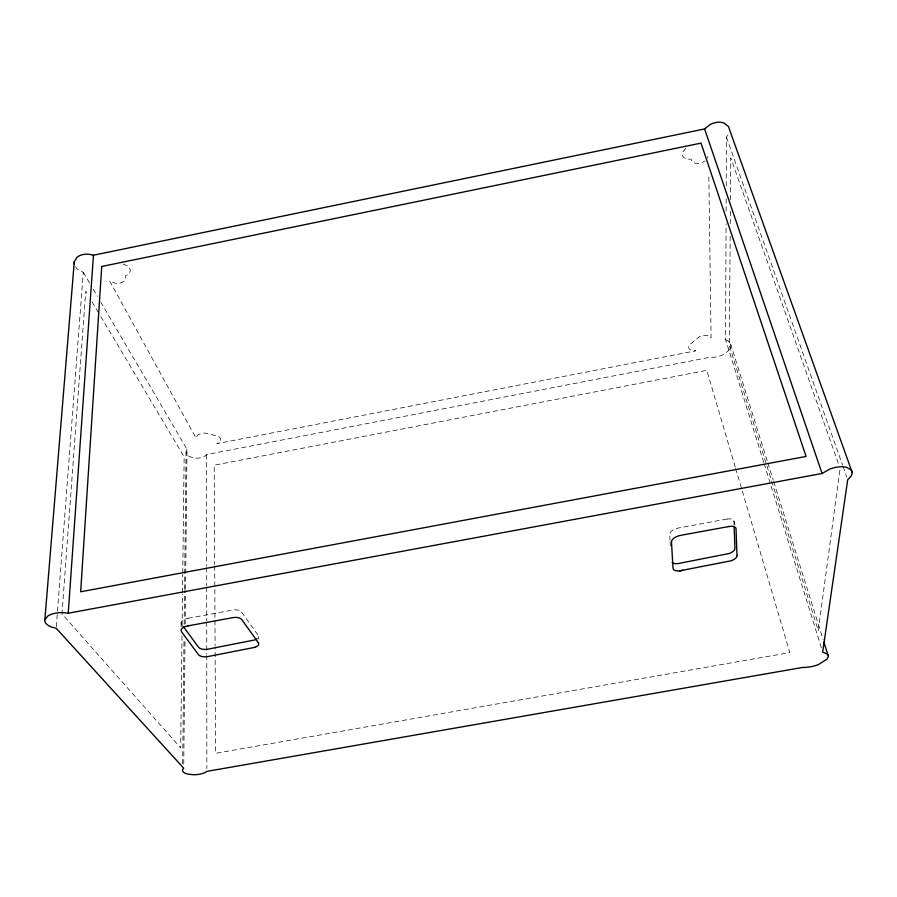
<?xml version="1.0" encoding="UTF-8"?>
<svg xmlns="http://www.w3.org/2000/svg" width="897" height="897" viewBox="0 0 897 897"><rect width="100%" height="100%" fill="white"/><g stroke="black" fill="none" stroke-linecap="round" stroke-linejoin="round"><path stroke-width="0.67" stroke-dasharray="4.49 3.36" d="M763.739 462.37L725.55 339.436L726.065 223.656M726.122 211.098L726.189 197.149M726.234 185.993L726.447 137.174L728.274 134.46M730.169 236.225L729.283 345.267L818.266 630.647L840.108 468.458M730.27 223.645L730.382 211.064M730.472 199.874L730.808 157.939L839.177 465.823M182.663 763.807L184.008 639.55M184.177 624.2L184.547 590.697M184.558 589.295L186.049 452.48M183.75 763.997L185.029 640.907M185.197 624.121L185.544 590.551M185.567 589.15L187.013 449.285L100.913 302.367M181.104 626.868L181.16 622.473M182.013 635.973L180.678 747.93L61.983 613.929L85.753 291.233L88.601 296.032M182.136 626.173L182.517 593.982M182.528 592.592L182.753 574.394M182.764 572.992L184.143 456.831L100.004 315.228M56.309 626.868L83.275 272.262L80.057 270.883A13.78 9.306 7.9 0 1 75.449 266.768M707.43 158.063L708.069 156.493M187.013 449.285L186.161 450.843A10.54 6.167 0.4 0 0 189.884 456.719L194.952 458.075A11.022 6.447 0.4 0 0 205.099 455.956L206.624 454.588L710.245 357.219A14.857 8.892 -17.4 0 0 723.475 354.483L728.476 350.615L730.001 348.384M685.824 148.364L683.166 151.425A8.903 6.279 -22.7 0 0 683.817 157.547L686.934 159.15L691.071 159.184L692.394 161.774L695.321 163.288A9.082 6.357 -22.8 0 0 703.158 162.043L704.907 160.922M726.974 519.049L679.511 527.772A9.665 4.866 -13.1 0 0 669.644 534.522L670.014 540.106M188.078 618.291L232.861 610.061A6.873 3.364 -2.3 0 1 241.472 611.889L258.157 635.334A8.275 3.936 -2.8 0 1 257.798 638.204M123.214 264.077L127.15 265.714A9.183 6.234 6.5 0 1 130.2 271.354L128.663 274.078L125.401 275.917L125.602 278.698L123.999 281.142A9.452 6.38 6.5 0 1 114.928 283.16L109.58 280.896L195.916 437.859L197.845 435.023A8.869 5.27 0.3 0 1 205.693 433.15L218.274 436.368A7.669 4.552 0 0 1 220.628 440.192L219.451 442.165L216.928 443.645L695.848 350.794L692.383 350.671L689.838 349.494A7.972 4.821 -16.9 0 1 689.322 345.087L699.279 336.745A8.757 5.304 -17.2 0 1 706.466 335.355L709.381 336.207L711.063 337.956L708.809 173.783M725.55 339.436L729.698 342.093A14.173 8.477 -17.4 0 1 730.001 348.384M92.167 302.031L99.298 314.028M83.275 272.262L89.622 283.104M93.153 289.126L97.381 296.346M726.447 137.174L842.575 465.24M843.045 466.552L846.779 477.092M730.64 343.988L767.451 461.675M767.866 463.009L773.315 480.4M773.73 481.734L823.098 639.539M764.154 463.704L821.439 648.105M735.26 467.113L706.802 370.349L214.215 465.218L214.697 564.516M735.652 468.458L789.797 652.59L215.616 753.312L215.101 647.029M733.858 520.832L734.912 524.532M670.093 541.496L670.496 548.493M734.082 525.339L733.925 521.28A7.109 3.543 -14.2 0 0 726.974 519.071M258.571 636.556L258.628 639.012M214.697 565.917L214.955 619.053M214.966 620.455L215.089 645.627M206.624 454.588L206.702 566.231M206.702 567.622L206.714 585.763M206.714 587.165L206.736 620.657M206.736 622.047L206.759 654.148M206.759 655.539L206.837 768.583M181.598 624.278A9.463 4.552 -1.4 0 1 188.09 618.325"/><path stroke-width="1.35" d="M68.228 613.234L822.078 473.47L829.534 469.209A18.018 8.981 -17 0 1 842.776 466.754L846.499 467.27L851.354 470.129A17.2 8.578 -17 0 1 850.255 477.238L847.71 479.727L822.684 652.108L827.236 654.081A16.83 6.795 -13.6 0 1 826.877 659.217L818.546 664.52A17.626 7.12 -13.6 0 1 802.793 667.413L206.837 771.375L205.032 772.53A12.995 5.102 -2.8 0 1 193.09 774.739L187.125 773.932A12.423 4.877 -2.8 0 1 182.708 769.48L183.706 768.191L56.197 628.27L52.217 627.25A16.852 7.961 1.3 0 1 44.85 619.849L47.911 615.914A17.604 8.32 1.3 0 1 63.788 612.696L68.228 613.234L93.456 255.219L704.594 128.944L710.267 124.448A14.621 10.304 -24.2 0 1 720.896 122.261L724.025 123.001L728.353 126.443A13.96 9.833 -24.3 0 1 729.261 128.899L852.15 472.271M44.85 619.849L74.272 261.823L76.873 257.383A14.397 9.721 7.9 0 1 89.857 254.378L93.456 255.219M206.736 649.417L254.983 639.909A8.275 3.936 -2.8 0 0 256.89 638.956M255.163 647.275L206.736 656.795A7.658 3.554 -2 0 1 198.472 654.664L181.553 631.824A9.497 4.53 -1.4 0 1 188.022 625.904M729.059 526.483L681.406 535.217A9.71 4.844 -13 0 0 671.483 541.945L673.008 568.35A7.826 3.779 -12.6 0 0 679.421 570.907L731.1 560.793A8.589 4.115 -13.7 0 0 737.031 555.624M188.011 625.871L232.962 617.629A6.896 3.341 -2.3 0 1 241.618 619.435L258.358 642.723M183.257 626.454L198.529 647.253A7.625 3.577 -1.9 0 0 206.736 649.406M704.594 128.944L822.078 473.47M823.939 642.218L828.122 655.584M734.138 526.696L734.957 548.359A8.555 4.137 -13.8 0 1 729.082 553.527L677.605 563.664A7.804 3.801 -12.7 0 1 672.1 562.598M736.998 555.624L736.033 528.692A7.142 3.532 -14.1 0 0 729.059 526.494M258.381 642.723A8.297 3.913 -2.9 0 1 255.152 647.264M682.92 570.234A8.051 3.891 -12.7 0 1 679.41 570.918M74.384 264.323A13.78 9.306 7.9 0 1 74.272 261.823M101.731 266.476L80.663 591.785L806.1 456.45L701.028 143.116L101.731 266.476"/></g></svg>
